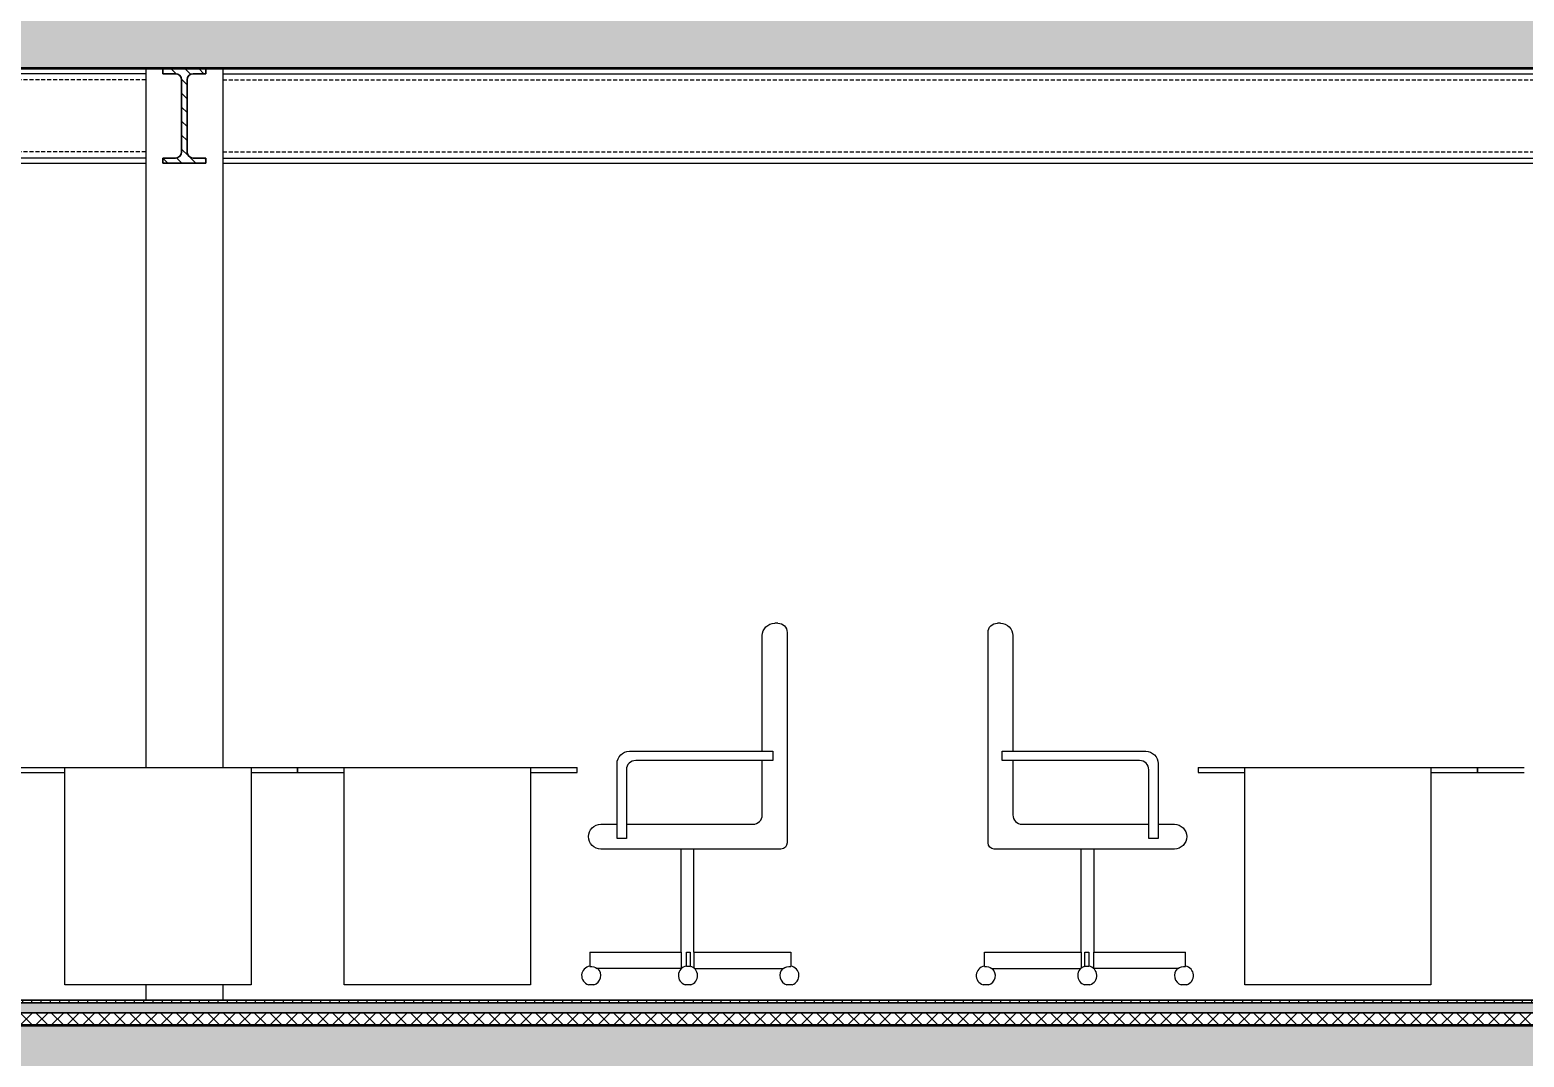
# Model space of a CAD drawing. Header units: millimetres. Extents: x 0 to 18896, y 0 to 22137.
# Drawn here: x 11416 to 16228, y 6877 to 10184 of the extents above; entities that cross this region are included whole.
import ezdxf

# ---------------------------------------------------------------- set-up
doc = ezdxf.new("R2010")
doc.units = ezdxf.units.MM
doc.linetypes.add('DASHED', pattern=[19.05, 12.7, -6.35])
for name, color, linetype in [('Background_0', 7, 'Continuous'), ('Boundary_0', 7, 'Continuous'), ('Boundary_Floor_ Ceramic Tiles', 7, 'Continuous'), ('Boundary_Insulation_ Extruded Polystyrene', 42, 'Continuous'), ('Boundary_Screed', 7, 'Continuous'), ('Fill_0', 7, 'Continuous'), ('Fill_Concrete_ Reinforced', 85, 'Continuous'), ('Fill_Floor_ Ceramic Tiles', 251, 'Continuous'), ('Fill_Insulation_ Extruded Polystyrene', 42, 'Continuous'), ('Fill_Screed', 251, 'Continuous')]:
    doc.layers.add(name, color=color, linetype=linetype)
for name, color, linetype, lineweight in [('Background_Concrete_ Reinforced', 7, 'Continuous', 9), ('Background_Floor_ Ceramic Tiles', 7, 'Continuous', 9), ('Background_Insulation_ Extruded Polystyrene', 7, 'Continuous', 9), ('Background_Screed', 7, 'Continuous', 9), ('Boundary_Concrete_ Reinforced', 99, 'Continuous', 50)]:
    doc.layers.add(name, color=color, linetype=linetype, lineweight=lineweight)
doc.layers.add('BIM_ROOM_LINES', color=7, linetype='Continuous', plot=False)

# ---------------------------------------------------------------- blocks, each defined once
blk = doc.blocks.new('Section Plane (1)__section__MainBuilding.dwg__param__0%7Cnone', base_point=(21562.4, -14674.7))
at = {"layer": 'Fill_0', "extrusion": (1.50882e-27, -5.19082e-30, -1)}
h = blk.add_hatch(dxfattribs=at)
h.set_pattern_fill('ANSI31', color=256, scale=10, style=0)
h.set_pattern_definition([(45, (-21562.4, -14674.708), (-22.45064, 22.45064), [])])
edge = h.paths.add_edge_path()
edge.add_line((-14816.9, -8424.7), (-14816.9, -8441.4))
edge.add_line((-14816.9, -8441.4), (-14776, -8441.4))
edge.add_spline(control_points=[(-14776, -8441.4), (-14756.1, -8441.4), (-14756.1, -8461.3)], knot_values=[-0.785398, -0.785398, -0.785398, 0.785398, 0.785398, 0.785398], weights=[1, 0.707107, 1], degree=2, periodic=0)
edge.add_line((-14756.1, -8461.3), (-14756.1, -8693.1))
edge.add_spline(control_points=[(-14756.1, -8693.1), (-14756.1, -8713), (-14776, -8713)], knot_values=[-0.785398, -0.785398, -0.785398, 0.785398, 0.785398, 0.785398], weights=[1, 0.707107, 1], degree=2, periodic=0)
edge.add_line((-14776, -8713), (-14816.9, -8713))
edge.add_line((-14816.9, -8713), (-14816.9, -8729.7))
edge.add_line((-14816.9, -8729.7), (-14677.9, -8729.7))
edge.add_line((-14677.9, -8729.7), (-14677.9, -8713))
edge.add_line((-14677.9, -8713), (-14718.8, -8713))
edge.add_spline(control_points=[(-14718.8, -8713), (-14738.7, -8713), (-14738.7, -8693.1)], knot_values=[-0.785398, -0.785398, -0.785398, 0.785398, 0.785398, 0.785398], weights=[1, 0.707107, 1], degree=2, periodic=0)
edge.add_line((-14738.7, -8693.1), (-14738.7, -8461.3))
edge.add_spline(control_points=[(-14738.7, -8461.3), (-14738.7, -8441.4), (-14718.8, -8441.4)], knot_values=[-0.785398, -0.785398, -0.785398, 0.785398, 0.785398, 0.785398], weights=[1, 0.707107, 1], degree=2, periodic=0)
edge.add_line((-14718.8, -8441.4), (-14677.9, -8441.4))
edge.add_line((-14677.9, -8441.4), (-14677.9, -8424.7))
edge.add_line((-14677.9, -8424.7), (-14816.9, -8424.7))
at = {"layer": 'Fill_Concrete_ Reinforced', "extrusion": (2.42848e-17, 9.35733e-15, -1)}
h = blk.add_hatch(dxfattribs=at)
h.set_pattern_fill('CONCRETE1', color=256, scale=10, angle=15, style=0)
h.set_pattern_definition([(15, (-21562.4, -14674.7), (143.684, 248.8682), [25.4, -177.8]), (105, (-21562.4, -14674.7), (-248.8682, 143.684), [25.4, -177.8]), (150, (-21537.87, -14668.13), (-196.2761, -52.592), [35.921, -251.4472]), (15, (-21567.45, -14557.73), (143.684, 248.8682), [25.4, -177.8]), (60, (-21551.9, -14566.71), (-52.592, 196.2761), [17.9605, -269.4077]), (150, (-21551.9, -14566.71), (-196.2761, -52.592), [17.9605, -269.4077]), (15, (-21507, -14488.94), (143.684, 248.8682), [35.921, -167.279]), (60, (-21507, -14488.94), (-52.592, 196.2761), [25.4, -261.9682]), (150, (-21472.3, -14479.64), (-196.2761, -52.592), [25.4, -261.9682]), (105, (-21440.6, -14589.48), (-248.8682, 143.684), [25.4, -177.8]), (60, (-21440.61, -14589.48), (-52.592, 196.2761), [17.9605, -269.4077]), (150, (-21431.63, -14573.93), (-196.2761, -52.592), [17.9605, -269.4077]), (15, (-21551.01, -14619.07), (143.684, 248.8682), [12.7, -170.18]), (15, (-21416.95, -14530.55), (143.684, 248.8682), [12.7, -170.18]), (105, (-21484.86, -14522.45), (-248.8682, 143.684), [12.7, -170.18]), (150, (-21430.75, -14626.28), (-196.2761, -52.592), [17.9605, -269.4077]), (150, (-21552.77, -14514.35), (-196.2761, -52.592), [17.9605, -269.4077]), (60, (-21487.65, -14585.65), (-52.592, 196.2761), [17.9605, -269.4077]), (105, (-21501.5, -14632.1), (-248.8682, 143.684), [3.175, -200.025]), (105, (-21514.5, -14546.83), (-248.8682, 143.684), [3.175, -200.025]), (105, (-21431.53, -14488.44), (-248.8682, 143.684), [3.175, -200.025]), (105, (-21400.52, -14591.89), (-248.8682, 143.684), [3.175, -200.025])])
h.paths.add_polyline_path([(-21382.4, -8424.7), (-6434.4, -8424.7), (-6434.4, -8254.7), (-21242.4, -8254.7), (-21382.4, -8254.7)])
at = {"layer": 'Fill_Concrete_ Reinforced', "extrusion": (-6.26582e-17, 1.04669e-14, -1)}
h = blk.add_hatch(dxfattribs=at)
h.set_pattern_fill('CONCRETE1', color=256, scale=10, angle=15, style=0)
h.set_pattern_definition([(15, (-21562.4, -14674.7), (143.684, 248.8682), [25.4, -177.8]), (105, (-21562.4, -14674.7), (-248.8682, 143.684), [25.4, -177.8]), (150, (-21537.87, -14668.13), (-196.2761, -52.592), [35.921, -251.4472]), (15, (-21567.45, -14557.73), (143.684, 248.8682), [25.4, -177.8]), (60, (-21551.9, -14566.71), (-52.592, 196.2761), [17.9605, -269.4077]), (150, (-21551.9, -14566.71), (-196.2761, -52.592), [17.9605, -269.4077]), (15, (-21507, -14488.94), (143.684, 248.8682), [35.921, -167.279]), (60, (-21507, -14488.94), (-52.592, 196.2761), [25.4, -261.9682]), (150, (-21472.3, -14479.64), (-196.2761, -52.592), [25.4, -261.9682]), (105, (-21440.6, -14589.48), (-248.8682, 143.684), [25.4, -177.8]), (60, (-21440.61, -14589.48), (-52.592, 196.2761), [17.9605, -269.4077]), (150, (-21431.63, -14573.93), (-196.2761, -52.592), [17.9605, -269.4077]), (15, (-21551.01, -14619.07), (143.684, 248.8682), [12.7, -170.18]), (15, (-21416.95, -14530.55), (143.684, 248.8682), [12.7, -170.18]), (105, (-21484.86, -14522.45), (-248.8682, 143.684), [12.7, -170.18]), (150, (-21430.75, -14626.28), (-196.2761, -52.592), [17.9605, -269.4077]), (150, (-21552.77, -14514.35), (-196.2761, -52.592), [17.9605, -269.4077]), (60, (-21487.65, -14585.65), (-52.592, 196.2761), [17.9605, -269.4077]), (105, (-21501.5, -14632.1), (-248.8682, 143.684), [3.175, -200.025]), (105, (-21514.5, -14546.83), (-248.8682, 143.684), [3.175, -200.025]), (105, (-21431.53, -14488.44), (-248.8682, 143.684), [3.175, -200.025]), (105, (-21400.52, -14591.89), (-248.8682, 143.684), [3.175, -200.025])])
h.paths.add_polyline_path([(-21382.4, -11674.7), (-6434.4, -11674.7), (-6434.4, -11504.7), (-21242.4, -11504.7), (-21382.4, -11504.7)])
at = {"layer": 'Fill_Floor_ Ceramic Tiles', "extrusion": (-9.16704e-17, -1.69682e-13, -1)}
h = blk.add_hatch(dxfattribs=at)
h.set_pattern_fill('_USER', color=256, scale=30, angle=90, style=0, pattern_type=0)
h.set_pattern_definition([(90, (-21562.4, -14674.708), (-30, -1e-13), [])])
h.paths.add_polyline_path([(-6434.4, -11424.7), (-21242.4, -11424.7), (-21242.4, -11432.7), (-6434.4, -11432.7)])
at = {"layer": 'Fill_Insulation_ Extruded Polystyrene', "extrusion": (-9.16704e-17, 3.39364e-15, -1)}
h = blk.add_hatch(dxfattribs=at)
h.set_pattern_fill('INSULATION', color=256, scale=10, style=0)
h.set_pattern_definition([(45, (-21562.4, -14674.71), (-25.14472, 25.14472), []), (135, (-21562.4, -14674.71), (-25.14472, -25.14472), [])])
h.paths.add_polyline_path([(-6434.4, -11464.7), (-21242.4, -11464.7), (-21242.4, -11504.7), (-6434.4, -11504.7)])
at = {"layer": 'Fill_Screed', "extrusion": (-9.16704e-17, 4.24205e-15, -1)}
h = blk.add_hatch(dxfattribs=at)
h.set_pattern_fill('SCREED', color=256, scale=10, angle=15, style=0)
h.set_pattern_definition([(15, (-21562.4, -14674.71), (457.8203, 254.1527), [-63.5, 0, -190.5, 0]), (15, (-21564.04, -14668.57), (457.8203, 254.1527), [-25.4, 0, -88.9, 0, -45.72, 0, -190.5, 0]), (15, (-21565.69, -14662.44), (457.8203, 254.1527), [-12.7, 0, -63.5, 0, -63.5, 0, -139.7, 0, -45.72, 0]), (15, (-21567.33, -14656.31), (457.8203, 254.1527), [-45.72, 0, -203.2, 0]), (15, (-21568.97, -14650.17), (457.8203, 254.1527), [-152.4, 0, -152.4, 0]), (15, (-21570.62, -14644.04), (457.8203, 254.1527), [-215.9, 0]), (15, (-21572.26, -14637.91), (457.8203, 254.1527), [-63.5, 0, -279.4, 0]), (15, (-21573.9, -14631.77), (457.8203, 254.1527), [-88.9, 0, -50.8, 0]), (15, (-21575.55, -14625.64), (457.8203, 254.1527), [-127, 0]), (15, (-21578.84, -14613.37), (457.8203, 254.1527), [-17.78, 0, -190.5, 0, -114.3, 0]), (15, (-21580.48, -14607.24), (457.8203, 254.1527), [-25.4, 0, -2.54, 0, -63.5, 0]), (15, (-21582.12, -14601.1), (457.8203, 254.1527), [-12.7, 0, -165.1, 0, -190.5, 0]), (15, (-21583.77, -14594.97), (457.8203, 254.1527), [-127, 0]), (15, (-21585.41, -14588.84), (457.8203, 254.1527), [-63.5, 0, -266.7, 0]), (15, (-21588.7, -14576.57), (457.8203, 254.1527), [-304.8, 0]), (15, (-21590.34, -14570.44), (457.8203, 254.1527), [-63.5, 0, -5.08, 0, -88.9, 0]), (15, (-21591.98, -14564.3), (457.8203, 254.1527), [-17.78, 0, -127, 0, -50.8, 0, -88.9, 0, -101.6, 0]), (15, (-21593.63, -14558.17), (457.8203, 254.1527), [-38.1, 0, -50.8, 0, -127, 0, -5.08, 0, -63.5, 0]), (15, (-21595.27, -14552.04), (457.8203, 254.1527), [-127, 0])])
h.paths.add_polyline_path([(-6434.4, -11432.7), (-21242.4, -11432.7), (-21242.4, -11464.7), (-6434.4, -11464.7)])
at = {"linetype": 'DASHED'}
for p, q in [((14623.4, -8461.3), (8512.4, -8461.3)), ((14871.4, -8461.3), (20982.4, -8461.3)), ((14623.4, -8693.1), (8512.4, -8693.1)), ((14871.4, -8693.1), (20982.4, -8693.1))]:
    blk.add_line(p, q, dxfattribs=at)
blk.add_line((2834.4, -11424.7), (21730.4, -11424.7))
blk.add_line((2834.4, -11424.7), (21730.4, -11424.7))
blk.add_line((2834.4, -11424.7), (21730.4, -11424.7))
at = {"layer": 'Background_0'}
for p, q in [((14623.4, -8441.4), (8512.4, -8441.4)), ((14623.4, -8424.7), (14623.4, -10674.7)), ((14816.9, -8424.7), (14677.9, -8424.7)), ((14677.9, -8424.7), (14677.9, -8441.4)), ((14677.9, -8441.4), (14718.8, -8441.4)), ((14738.7, -8461.3), (14738.7, -8693.1)), ((14756.1, -8693.1), (14756.1, -8461.3)), ((14776, -8441.4), (14816.9, -8441.4)), ((14816.9, -8441.4), (14816.9, -8424.7)), ((14871.4, -8424.7), (14871.4, -10674.7)), ((14871.4, -8441.4), (20982.4, -8441.4)), ((14623.4, -8713), (8512.4, -8713)), ((8512.4, -8729.7), (14623.4, -8729.7)), ((14718.8, -8713), (14677.9, -8713)), ((14677.9, -8713), (14677.9, -8729.7)), ((14677.9, -8729.7), (14816.9, -8729.7)), ((14816.9, -8713), (14776, -8713)), ((14816.9, -8729.7), (14816.9, -8713)), ((14871.4, -8713), (20982.4, -8713)), ((14871.4, -8729.7), (20982.4, -8729.7)), ((16658.9, -10210.6), (16648.9, -10210.6)), ((16688.9, -10240.6), (16688.9, -10917.8)), ((17335.9, -10917.8), (17335.9, -10240.6)), ((17375.9, -10210.6), (17365.9, -10210.6)), ((16608.9, -10622.8), (16608.9, -10250.6)), ((17415.9, -10250.6), (17415.9, -10622.8)), ((16181.1, -10622.8), (16643.1, -10622.8)), ((16643.1, -10622.8), (16643.1, -10652.8)), ((17381.7, -10622.8), (17843.7, -10622.8)), ((17381.7, -10652.8), (17381.7, -10622.8)), ((14212.4, -10674.7), (14362.4, -10674.7)), ((14362.4, -10674.7), (14962.4, -10674.7)), ((14362.4, -11374.7), (14362.4, -10674.7)), ((14962.4, -10674.7), (15112.4, -10674.7)), ((14962.4, -10674.7), (14962.4, -11374.7)), ((15112.4, -10691.7), (15112.4, -10674.7)), ((15112.4, -10674.7), (15112.4, -10691.7)), ((15112.4, -10674.7), (15262.4, -10674.7)), ((15262.4, -10674.7), (15862.4, -10674.7)), ((15262.4, -11374.7), (15262.4, -10674.7)), ((15862.4, -10674.7), (16012.4, -10674.7)), ((15862.4, -10674.7), (15862.4, -11374.7)), ((16012.4, -10691.7), (16012.4, -10674.7)), ((16141.1, -10903.6), (16141.1, -10662.8)), ((16171.1, -10682.8), (16171.1, -10903.6)), ((16643.1, -10652.8), (16201.1, -10652.8)), ((16608.9, -10827.8), (16608.9, -10652.8)), ((17823.7, -10652.8), (17381.7, -10652.8)), ((17415.9, -10652.8), (17415.9, -10827.8)), ((17853.7, -10903.6), (17853.7, -10682.8)), ((17883.7, -10662.8), (17883.7, -10903.6)), ((18012.4, -10674.7), (18012.4, -10691.7)), ((18012.4, -10674.7), (18162.4, -10674.7)), ((18162.4, -10674.7), (18762.4, -10674.7)), ((18162.4, -11374.7), (18162.4, -10674.7)), ((18762.4, -10674.7), (18912.4, -10674.7)), ((18762.4, -10674.7), (18762.4, -11374.7)), ((18912.4, -10691.7), (18912.4, -10674.7)), ((18912.4, -10674.7), (18912.4, -10691.7)), ((18912.4, -10674.7), (19062.4, -10674.7)), ((14212.4, -10691.7), (14362.4, -10691.7)), ((14962.4, -10691.7), (15112.4, -10691.7)), ((15112.4, -10691.7), (15262.4, -10691.7)), ((15862.4, -10691.7), (16012.4, -10691.7)), ((18012.4, -10691.7), (18162.4, -10691.7)), ((18762.4, -10691.7), (18912.4, -10691.7)), ((18912.4, -10691.7), (19062.4, -10691.7)), ((16088.9, -10857.8), (16141.1, -10857.8)), ((16171.1, -10857.8), (16578.9, -10857.8)), ((17445.9, -10857.8), (17853.7, -10857.8)), ((17883.7, -10857.8), (17935.9, -10857.8)), ((16171.1, -10903.6), (16141.1, -10903.6)), ((17883.7, -10903.6), (17853.7, -10903.6)), ((16668.9, -10937.8), (16088.9, -10937.8)), ((16347.4, -11269.3), (16347.4, -10937.8)), ((16388.5, -11269.3), (16388.5, -10937.8)), ((17935.9, -10937.8), (17355.9, -10937.8)), ((17636.3, -11269.3), (17636.3, -10937.8)), ((17677.4, -11269.3), (17677.4, -10937.8)), ((16053.2, -11269.3), (16348, -11269.3)), ((16053.2, -11269.3), (16053.2, -11315.7)), ((16348, -11269.3), (16348, -11322.8)), ((16364.3, -11315.2), (16364.3, -11269.3)), ((16364.3, -11269.3), (16377, -11269.3)), ((16377, -11269.3), (16377, -11315.7)), ((16387.9, -11269.3), (16387.9, -11320.5)), ((16387.9, -11269.3), (16700.8, -11269.3)), ((16700.8, -11269.3), (16700.8, -11315.7)), ((17324, -11315.7), (17324, -11269.3)), ((17324, -11269.3), (17636.9, -11269.3)), ((17636.9, -11320.5), (17636.9, -11269.3)), ((17647.8, -11269.3), (17660.5, -11269.3)), ((17647.8, -11315.7), (17647.8, -11269.3)), ((17660.5, -11269.3), (17660.5, -11315.2)), ((17676.8, -11322.8), (17676.8, -11269.3)), ((17676.8, -11269.3), (17971.6, -11269.3)), ((17971.6, -11315.7), (17971.6, -11269.3)), ((16348, -11322.8), (16077.5, -11322.8)), ((16348, -11322.8), (16348.3, -11322.8)), ((16377, -11315.7), (16377, -11315.3)), ((16390.5, -11322.8), (16676.5, -11322.8)), ((16700.8, -11315.7), (16700.8, -11315)), ((17348.3, -11322.8), (17634.3, -11322.8)), ((17660.5, -11315.2), (17660.5, -11314.8)), ((17676.5, -11322.8), (17676.8, -11322.8)), ((17947.3, -11322.8), (17676.8, -11322.8)), ((17971.6, -11315.7), (17971.6, -11315)), ((14962.4, -11374.7), (14362.4, -11374.7)), ((14623.4, -11374.7), (14623.4, -11424.7)), ((14871.4, -11374.7), (14871.4, -11424.7)), ((15862.4, -11374.7), (15262.4, -11374.7)), ((16057.8, -11374.7), (16049, -11374.7)), ((16066.6, -11374.7), (16057.8, -11374.7)), ((16369.4, -11374.7), (16360.6, -11374.7)), ((16378.2, -11374.7), (16369.4, -11374.7)), ((16696.2, -11374.7), (16687.4, -11374.7)), ((16705, -11374.7), (16696.2, -11374.7)), ((17328.6, -11374.7), (17319.8, -11374.7)), ((17337.4, -11374.7), (17328.6, -11374.7)), ((17655.4, -11374.7), (17646.6, -11374.7)), ((17664.2, -11374.7), (17655.4, -11374.7)), ((17967, -11374.7), (17958.2, -11374.7)), ((17975.8, -11374.7), (17967, -11374.7)), ((18762.4, -11374.7), (18162.4, -11374.7))]:
    blk.add_line(p, q, dxfattribs=at)
at = {"layer": 'Background_0', "extrusion": (0, 0, -1)}
for centre, start, end in [((-14718.8, -8461.3), 90, 180), ((-14776, -8461.3), 0, 90), ((-14718.8, -8693.1), 180, 270), ((-14776, -8693.1), 270, 0)]:
    blk.add_arc(centre, 19.9, start, end, dxfattribs=at)
at = {"layer": 'Background_0', "extrusion": (-5.17599e-15, 5.69819e-17, -1)}
for centre, radius, start, end in [((-16648.9, -10250.6), 40, 0, 90), ((-16668.9, -10917.8), 20, 180, 270)]:
    blk.add_arc(centre, radius, start, end, dxfattribs=at)
at = {"layer": 'Background_0', "extrusion": (-5.23722e-15, 5.69819e-17, -1)}
blk.add_arc((-16658.9, -10240.6), 30, 90, 180, dxfattribs=at)
at = {"layer": 'Background_0', "extrusion": (2.94008e-15, 5.69819e-17, -1)}
blk.add_arc((-17365.9, -10240.6), 30, 0, 90, dxfattribs=at)
at = {"layer": 'Background_0', "extrusion": (2.87885e-15, 5.69819e-17, -1)}
for centre, radius, start, end in [((-17375.9, -10250.6), 40, 90, 180), ((-17355.9, -10917.8), 20, 270, 0)]:
    blk.add_arc(centre, radius, start, end, dxfattribs=at)
at = {"layer": 'Background_0', "extrusion": (-5.20661e-15, 1.4883e-16, -1)}
blk.add_arc((-16181.1, -10662.8), 40, 0, 90, dxfattribs=at)
at = {"layer": 'Background_0', "extrusion": (2.90946e-15, 1.4883e-16, -1)}
blk.add_arc((-17843.7, -10662.8), 40, 90, 180, dxfattribs=at)
at = {"layer": 'Background_0'}
for centre, radius, start, end in [((16201.1, -10682.8), 30, 90, 180), ((17823.7, -10682.8), 30, 0, 90), ((16578.9, -10827.8), 30, 270, 0), ((17445.9, -10827.8), 30, 180, 270), ((16057.8, -11345.2), 30.8, 98.481, 253.3942), ((16057.8, -11345.2), 30.8, 286.6058, 46.7022), ((16369.4, -11345.2), 30.8, 99.4821, 253.3945), ((16369.4, -11345.2), 30.8, 286.6056, 75.73), ((16696.2, -11345.2), 30.8, 133.2977, 253.3943), ((16696.2, -11345.2), 30.8, 286.6059, 81.5193), ((17328.6, -11345.2), 30.8, 98.4807, 253.3941), ((17328.6, -11345.2), 30.8, 286.6057, 46.7023), ((17655.4, -11345.2), 30.8, 104.2696, 253.3944), ((17655.4, -11345.2), 30.8, 286.6059, 80.5179), ((17967, -11345.2), 30.8, 133.2978, 253.3942), ((17967, -11345.2), 30.8, 286.6058, 81.5194)]:
    blk.add_arc(centre, radius, start, end, dxfattribs=at)
at = {"layer": 'Background_0', "extrusion": (-5.20661e-15, 8.75981e-17, -1)}
blk.add_arc((-16088.9, -10897.8), 40, 270, 90, dxfattribs=at)
at = {"layer": 'Background_0', "extrusion": (2.90946e-15, 8.75981e-17, -1)}
blk.add_arc((-17935.9, -10897.8), 40, 90, 270, dxfattribs=at)
at = {"layer": 'Background_0', "extrusion": (-5.26784e-15, 2.63657e-17, -1)}
for centre, start, end in [((-16057.8, -11345.2), 81.2469, 131.3255), ((-16696.2, -11345.2), 48.6745, 98.7531)]:
    blk.add_arc(centre, 29.9, start, end, dxfattribs=at)
at = {"layer": 'Background_0', "extrusion": (-5.20661e-15, 2.63657e-17, -1)}
blk.add_arc((-16369.4, -11345.2), 30.5, 80.4121, 104.4312, dxfattribs=at)
at = {"layer": 'Background_0', "extrusion": (2.9707e-15, 2.63657e-17, -1)}
for centre, start, end in [((-17328.6, -11345.2), 81.2469, 131.3255), ((-17967, -11345.2), 48.6745, 98.7531)]:
    blk.add_arc(centre, 29.9, start, end, dxfattribs=at)
at = {"layer": 'Background_0', "extrusion": (2.90946e-15, 2.63657e-17, -1)}
blk.add_arc((-17655.4, -11345.2), 30.5, 75.5688, 99.5879, dxfattribs=at)
at = {"layer": 'Background_Concrete_ Reinforced'}
for p, q in [((6434.4, -8424.7), (21382.4, -8424.7)), ((21242.4, -11504.7), (6434.4, -11504.7))]:
    blk.add_line(p, q, dxfattribs=at)
at = {"layer": 'Background_Floor_ Ceramic Tiles'}
for p, q in [((21242.4, -11424.7), (6434.4, -11424.7)), ((6434.4, -11432.7), (21242.4, -11432.7))]:
    blk.add_line(p, q, dxfattribs=at)
at = {"layer": 'Background_Insulation_ Extruded Polystyrene'}
for p, q in [((21242.4, -11464.7), (6434.4, -11464.7)), ((6434.4, -11504.7), (21242.4, -11504.7))]:
    blk.add_line(p, q, dxfattribs=at)
at = {"layer": 'Background_Screed'}
for p, q in [((21242.4, -11432.7), (6434.4, -11432.7)), ((6434.4, -11464.7), (21242.4, -11464.7))]:
    blk.add_line(p, q, dxfattribs=at)
at = {"layer": 'BIM_ROOM_LINES'}
for p, q in [((8512.4, -8424.7), (21230.4, -8424.7)), ((21230.4, -11424.7), (8512.4, -11424.7))]:
    blk.add_line(p, q, dxfattribs=at)
at = {"layer": 'Boundary_0', "extrusion": (0, 1, 0)}
for p, q in [((14677.9, -8441.4), (14677.9, -8424.7)), ((14677.9, -8424.7), (14816.9, -8424.7)), ((14718.8, -8441.4), (14677.9, -8441.4)), ((14738.7, -8693.1), (14738.7, -8461.3)), ((14756.1, -8461.3), (14756.1, -8693.1)), ((14816.9, -8441.4), (14776, -8441.4)), ((14816.9, -8424.7), (14816.9, -8441.4)), ((14677.9, -8729.7), (14677.9, -8713)), ((14677.9, -8713), (14718.8, -8713)), ((14816.9, -8729.7), (14677.9, -8729.7)), ((14776, -8713), (14816.9, -8713)), ((14816.9, -8713), (14816.9, -8729.7))]:
    blk.add_line(p, q, dxfattribs=at)
at = {"layer": 'Boundary_0'}
for centre, start, end in [((14718.8, -8461.3), 0, 90), ((14776, -8461.3), 90, 180), ((14718.8, -8693.1), 270, 0), ((14776, -8693.1), 180, 270)]:
    blk.add_arc(centre, 19.9, start, end, dxfattribs=at)
at = {"layer": 'Boundary_Concrete_ Reinforced', "extrusion": (0, 1, 0)}
for p, q in [((21382.4, -8424.7), (6434.4, -8424.7)), ((6434.4, -11504.7), (21242.4, -11504.7))]:
    blk.add_line(p, q, dxfattribs=at)
at = {"layer": 'Boundary_Floor_ Ceramic Tiles', "extrusion": (0, 1, 0)}
for p, q in [((6434.4, -11424.7), (21242.4, -11424.7)), ((21242.4, -11432.7), (6434.4, -11432.7))]:
    blk.add_line(p, q, dxfattribs=at)
at = {"layer": 'Boundary_Insulation_ Extruded Polystyrene', "extrusion": (0, 1, 0)}
for p, q in [((6434.4, -11464.7), (21242.4, -11464.7)), ((21242.4, -11504.7), (6434.4, -11504.7))]:
    blk.add_line(p, q, dxfattribs=at)
at = {"layer": 'Boundary_Screed', "extrusion": (0, 1, 0)}
for p, q in [((6434.4, -11432.7), (21242.4, -11432.7)), ((21242.4, -11464.7), (6434.4, -11464.7))]:
    blk.add_line(p, q, dxfattribs=at)

msp = doc.modelspace()

# ---------------------------------------------------------------- block references
msp.add_blockref('Section Plane (1)__section__MainBuilding.dwg__param__0%7Cnone', (18728, 3810))

doc.saveas('drawing.dxf')
